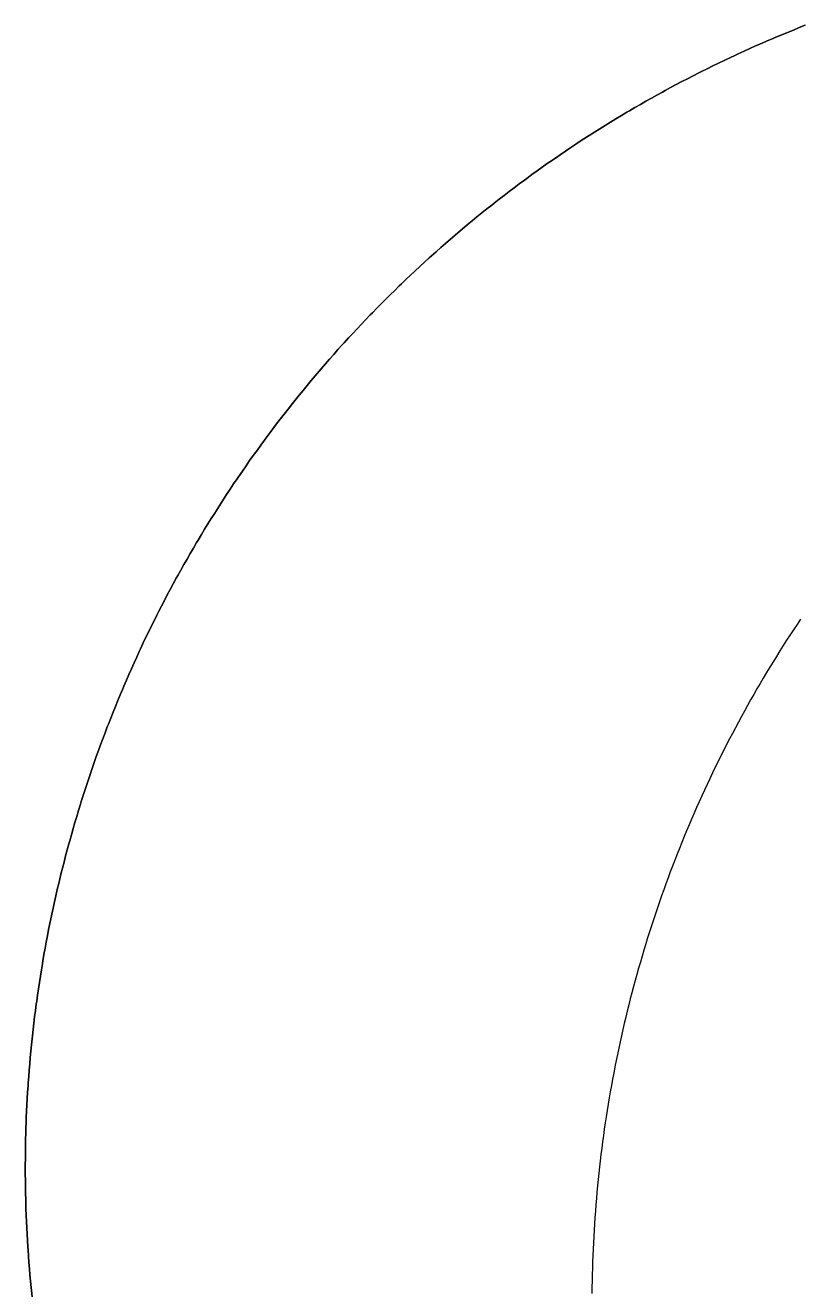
# Model space of a CAD drawing. Header units: metres. Extents: x 708058 to 716328, y 4237327 to 4243479.
# Drawn here: x 708058 to 709952, y 4240027 to 4243121 of the extents above; entities that cross this region are included whole.
import ezdxf

# ---------------------------------------------------------------- set-up
doc = ezdxf.new("R2010")
doc.units = ezdxf.units.M

msp = doc.modelspace()

# ---------------------------------------------------------------- linework, layer by layer
at = {"layer": 'AUX_DME ATE'}
msp.add_polyline3d([(709965.6, 4243120.7, 150.4), (709951.2, 4243115, 150.4), (709936.8, 4243109.2, 150.4), (709922.5, 4243103.4, 150.4), (709908.2, 4243097.5, 150.4), (709893.9, 4243091.5, 150.4), (709887.1, 4243088.7, 150.4), (709872.9, 4243082.6, 150.4), (709858.7, 4243076.5, 150.4), (709844.5, 4243070.2, 150.4), (709830.3, 4243063.9, 150.4), (709816.2, 4243057.5, 150.4), (709802.1, 4243051.1, 150.4), (709795.5, 4243048, 150.4), (709781.5, 4243041.5, 150.4), (709767.5, 4243034.8, 150.4), (709753.5, 4243028.1, 150.4), (709739.6, 4243021.4, 150.4), (709725.7, 4243014.5, 150.4), (709711.8, 4243007.6, 150.4), (709705.3, 4243004.3, 150.4), (709691.5, 4242997.3, 150.4), (709677.7, 4242990.2, 150.4), (709664, 4242983, 150.4), (709650.3, 4242975.8, 150.4), (709636.6, 4242968.5, 150.4), (709623, 4242961.1, 150.4), (709616.6, 4242957.6, 150.4), (709603, 4242950.1, 150.4), (709589.5, 4242942.6, 150.4), (709576, 4242935, 150.4), (709562.5, 4242927.3, 150.4), (709549.1, 4242919.5, 150.4), (709535.8, 4242911.7, 150.4), (709529.5, 4242908, 150.4), (709516.2, 4242900.1, 150.4), (709502.9, 4242892.1, 150.4), (709489.7, 4242884, 150.4), (709476.5, 4242875.9, 150.4), (709463.3, 4242867.7, 150.4), (709450.2, 4242859.4, 150.4), (709444.1, 4242855.5, 150.4), (709431, 4242847.1, 150.4), (709418.1, 4242838.7, 150.4), (709405.1, 4242830.2, 150.4), (709392.2, 4242821.6, 150.4), (709379.3, 4242812.9, 150.4), (709366.5, 4242804.2, 150.4), (709360.5, 4242800.1, 150.4), (709347.7, 4242791.3, 150.4), (709335, 4242782.5, 150.4), (709322.4, 4242773.5, 150.4), (709309.8, 4242764.5, 150.4), (709297.2, 4242755.5, 150.4), (709284.7, 4242746.3, 150.4), (709278.8, 4242742, 150.4), (709266.4, 4242732.8, 150.4), (709254, 4242723.5, 150.4), (709241.6, 4242714.2, 150.4), (709229.3, 4242704.7, 150.4), (709217, 4242695.3, 150.4), (709204.8, 4242685.7, 150.4), (709199.1, 4242681.2, 150.4), (709187, 4242671.6, 150.4), (709174.9, 4242661.9, 150.4), (709162.8, 4242652.1, 150.4), (709150.9, 4242642.3, 150.4), (709138.9, 4242632.4, 150.4), (709127, 4242622.5, 150.4), (709121.5, 4242617.8, 150.4), (709109.7, 4242607.8, 150.4), (709097.9, 4242597.7, 150.4), (709086.2, 4242587.5, 150.4), (709074.6, 4242577.3, 150.4), (709063, 4242567, 150.4), (709051.4, 4242556.7, 150.4), (709046, 4242551.8, 150.4), (709034.5, 4242541.4, 150.4), (709023.1, 4242530.9, 150.4), (709011.8, 4242520.4, 150.4), (709000.5, 4242509.8, 150.4), (708989.2, 4242499.1, 150.4), (708978, 4242488.4, 150.4), (708972.8, 4242483.3, 150.4), (708961.7, 4242472.5, 150.4), (708950.6, 4242461.7, 150.4), (708939.6, 4242450.8, 150.4), (708928.7, 4242439.8, 150.4), (708917.8, 4242428.8, 150.4), (708907, 4242417.7, 150.4), (708901.9, 4242412.4, 150.4), (708891.1, 4242401.3, 150.4), (708880.5, 4242390.1, 150.4), (708869.8, 4242378.8, 150.4), (708859.3, 4242367.5, 150.4), (708848.8, 4242356.1, 150.4), (708838.3, 4242344.6, 150.4), (708833.4, 4242339.2, 150.4), (708823, 4242327.7, 150.4), (708812.7, 4242316.1, 150.4), (708802.5, 4242304.5, 150.4), (708792.3, 4242292.8, 150.4), (708782.2, 4242281.1, 150.4), (708772.1, 4242269.3, 150.4), (708767.4, 4242263.8, 150.4), (708757.4, 4242251.9, 150.4), (708747.5, 4242240, 150.4), (708737.7, 4242228, 150.4), (708727.9, 4242216, 150.4), (708718.2, 4242204, 150.4), (708708.5, 4242191.9, 150.4), (708704, 4242186.1, 150.4), (708694.4, 4242174, 150.4), (708684.9, 4242161.7, 150.4), (708675.4, 4242149.5, 150.4), (708666.1, 4242137.1, 150.4), (708656.7, 4242124.7, 150.4), (708647.5, 4242112.3, 150.4), (708643.1, 4242106.4, 150.4), (708634, 4242094, 150.4), (708624.9, 4242081.4, 150.4), (708615.9, 4242068.8, 150.4), (708606.9, 4242056.2, 150.4), (708598, 4242043.5, 150.4), (708589.2, 4242030.8, 150.4), (708585, 4242024.8, 150.4), (708576.3, 4242012, 150.4), (708567.6, 4241999.1, 150.4), (708559, 4241986.2, 150.4), (708550.5, 4241973.3, 150.4), (708542, 4241960.3, 150.4), (708533.6, 4241947.3, 150.4), (708529.7, 4241941.2, 150.4), (708521.4, 4241928.1, 150.4), (708513.1, 4241915, 150.4), (708505, 4241901.8, 150.4), (708496.9, 4241888.6, 150.4), (708488.8, 4241875.4, 150.4), (708480.9, 4241862.1, 150.4), (708477.1, 4241855.8, 150.4), (708469.3, 4241842.4, 150.4), (708461.5, 4241829.1, 150.4), (708453.8, 4241815.6, 150.4), (708446.1, 4241802.2, 150.4), (708438.5, 4241788.7, 150.4), (708431, 4241775.1, 150.4), (708427.5, 4241768.7, 150.4), (708420.1, 4241755.1, 150.4), (708412.7, 4241741.5, 150.4), (708405.5, 4241727.8, 150.4), (708398.3, 4241714.1, 150.4), (708391.1, 4241700.3, 150.4), (708384.1, 4241686.5, 150.4), (708380.8, 4241680, 150.4), (708373.8, 4241666.2, 150.4), (708366.9, 4241652.3, 150.4), (708360.1, 4241638.4, 150.4), (708353.4, 4241624.4, 150.4), (708346.7, 4241610.4, 150.4), (708340.1, 4241596.4, 150.4), (708337.1, 4241589.8, 150.4), (708330.6, 4241575.7, 150.4), (708324.2, 4241561.6, 150.4), (708317.8, 4241547.5, 150.4), (708311.6, 4241533.3, 150.4), (708305.4, 4241519.1, 150.4), (708299.2, 4241504.9, 150.4), (708296.4, 4241498.2, 150.4), (708290.4, 4241483.9, 150.4), (708284.4, 4241469.6, 150.4), (708278.6, 4241455.2, 150.4), (708272.8, 4241440.9, 150.4), (708267.1, 4241426.5, 150.4), (708261.4, 4241412, 150.4), (708258.8, 4241405.2, 150.4), (708253.2, 4241390.8, 150.4), (708247.8, 4241376.3, 150.4), (708242.4, 4241361.7, 150.4), (708237.1, 4241347.2, 150.4), (708231.9, 4241332.6, 150.4), (708226.7, 4241318, 150.4), (708224.3, 4241311.1, 150.4), (708219.3, 4241296.5, 150.4), (708214.3, 4241281.8, 150.4), (708209.4, 4241267.1, 150.4), (708204.6, 4241252.4, 150.4), (708199.8, 4241237.6, 150.4), (708195.2, 4241222.8, 150.4), (708193, 4241215.9, 150.4), (708188.4, 4241201.1, 150.4), (708184, 4241186.2, 150.4), (708179.6, 4241171.4, 150.4), (708175.2, 4241156.5, 150.4), (708171, 4241141.6, 150.4), (708166.8, 4241126.7, 150.4), (708164.9, 4241119.6, 150.4), (708160.8, 4241104.7, 150.4), (708156.9, 4241089.7, 150.4), (708153, 4241074.7, 150.4), (708149.1, 4241059.7, 150.4), (708145.4, 4241044.7, 150.4), (708141.7, 4241029.6, 150.4), (708140, 4241022.5, 150.4), (708136.5, 4241007.4, 150.4), (708133, 4240992.3, 150.4), (708129.6, 4240977.2, 150.4), (708126.3, 4240962.1, 150.4), (708123, 4240947, 150.4), (708119.9, 4240931.8, 150.4), (708118.4, 4240924.6, 150.4), (708115.3, 4240909.4, 150.4), (708112.4, 4240894.2, 150.4), (708109.5, 4240879, 150.4), (708106.7, 4240863.8, 150.4), (708103.9, 4240848.5, 150.4), (708101.3, 4240833.3, 150.4), (708100.1, 4240826.1, 150.4), (708097.5, 4240810.8, 150.4), (708095.1, 4240795.5, 150.4), (708092.7, 4240780.2, 150.4), (708090.4, 4240764.9, 150.4), (708088.1, 4240749.5, 150.4), (708086, 4240734.2, 150.4), (708085, 4240727, 150.4), (708083, 4240711.6, 150.4), (708081, 4240696.2, 150.4), (708079.2, 4240680.9, 150.4), (708077.4, 4240665.5, 150.4), (708075.7, 4240650.1, 150.4), (708074, 4240634.7, 150.4), (708073.3, 4240627.4, 150.4), (708071.8, 4240612, 150.4), (708070.4, 4240596.6, 150.4), (708069, 4240581.1, 150.4), (708067.7, 4240565.7, 150.4), (708066.5, 4240550.2, 150.4), (708065.4, 4240534.8, 150.4), (708064.9, 4240527.5, 150.4), (708063.9, 4240512, 150.4), (708063, 4240496.6, 150.4), (708062.2, 4240481.1, 150.4), (708061.4, 4240465.6, 150.4), (708060.7, 4240450.2, 150.4), (708060.1, 4240434.7, 150.4), (708059.9, 4240427.4, 150.4), (708059.4, 4240411.9, 150.4), (708059, 4240396.4, 150.4), (708058.7, 4240380.9, 150.4), (708058.4, 4240365.4, 150.4), (708058.3, 4240349.9, 150.4), (708058.2, 4240334.4, 150.4), (708058.2, 4240327.1, 150.4), (708058.2, 4240311.6, 150.4), (708058.4, 4240296.2, 150.4), (708058.6, 4240280.7, 150.4), (708058.8, 4240265.2, 150.4), (708059.2, 4240249.7, 150.4), (708059.6, 4240234.2, 150.4), (708059.9, 4240226.9, 150.4), (708060.4, 4240211.4, 150.4), (708061.1, 4240195.9, 150.4), (708061.8, 4240180.5, 150.4), (708062.6, 4240165, 150.4), (708063.4, 4240149.5, 150.4), (708064.4, 4240134.1, 150.4), (708064.9, 4240126.8, 150.4), (708065.9, 4240111.3, 150.4), (708067.1, 4240095.9, 150.4), (708068.3, 4240080.4, 150.4), (708069.6, 4240065, 150.4), (708071, 4240049.6, 150.4), (708072.5, 4240034.1, 150.4), (708073.2, 4240026.9, 150.4), (708074.8, 4240011.5, 150.4)], dxfattribs=at)
at = {"layer": 'AUX_DME IAT'}
msp.add_polyline3d([(709954.3, 4241668.7, 129.2), (709945.7, 4241655.8, 129.2), (709937.1, 4241642.9, 129.2), (709928.7, 4241629.9, 129.2), (709920.3, 4241616.9, 129.2), (709911.9, 4241603.9, 129.2), (709903.6, 4241590.8, 129.2), (709895.4, 4241577.6, 129.2), (709887.3, 4241564.4, 129.2), (709879.2, 4241551.2, 129.2), (709871.2, 4241537.9, 129.2), (709863.3, 4241524.6, 129.2), (709855.4, 4241511.3, 129.2), (709847.6, 4241497.9, 129.2), (709839.9, 4241484.5, 129.2), (709832.2, 4241471, 129.2), (709824.6, 4241457.5, 129.2), (709817.1, 4241444, 129.2), (709809.7, 4241430.4, 129.2), (709802.3, 4241416.8, 129.2), (709795, 4241403.1, 129.2), (709787.8, 4241389.4, 129.2), (709780.6, 4241375.7, 129.2), (709773.5, 4241361.9, 129.2), (709766.5, 4241348.1, 129.2), (709759.5, 4241334.2, 129.2), (709752.6, 4241320.4, 129.2), (709745.8, 4241306.4, 129.2), (709739.1, 4241292.5, 129.2), (709732.4, 4241278.5, 129.2), (709725.8, 4241264.5, 129.2), (709719.3, 4241250.4, 129.2), (709712.9, 4241236.4, 129.2), (709706.5, 4241222.2, 129.2), (709700.2, 4241208.1, 129.2), (709694, 4241193.9, 129.2), (709687.8, 4241179.7, 129.2), (709681.7, 4241165.4, 129.2), (709675.7, 4241151.2, 129.2), (709669.8, 4241136.8, 129.2), (709663.9, 4241122.5, 129.2), (709658.1, 4241108.1, 129.2), (709652.4, 4241093.7, 129.2), (709646.8, 4241079.3, 129.2), (709641.2, 4241064.8, 129.2), (709635.7, 4241050.4, 129.2), (709630.3, 4241035.8, 129.2), (709625, 4241021.3, 129.2), (709619.7, 4241006.7, 129.2), (709614.5, 4240992.1, 129.2), (709609.4, 4240977.5, 129.2), (709604.4, 4240962.9, 129.2), (709599.4, 4240948.2, 129.2), (709594.5, 4240933.5, 129.2), (709589.7, 4240918.8, 129.2), (709585, 4240904, 129.2), (709580.3, 4240889.2, 129.2), (709575.8, 4240874.4, 129.2), (709571.3, 4240859.6, 129.2), (709566.8, 4240844.8, 129.2), (709562.5, 4240829.9, 129.2), (709558.2, 4240815, 129.2), (709554, 4240800.1, 129.2), (709549.9, 4240785.2, 129.2), (709545.8, 4240770.2, 129.2), (709541.9, 4240755.2, 129.2), (709538, 4240740.2, 129.2), (709534.2, 4240725.2, 129.2), (709530.4, 4240710.2, 129.2), (709526.8, 4240695.1, 129.2), (709523.2, 4240680, 129.2), (709519.7, 4240665, 129.2), (709516.3, 4240649.8, 129.2), (709512.9, 4240634.7, 129.2), (709509.7, 4240619.6, 129.2), (709506.5, 4240604.4, 129.2), (709503.4, 4240589.2, 129.2), (709500.4, 4240574, 129.2), (709497.4, 4240558.8, 129.2), (709494.5, 4240543.6, 129.2), (709491.7, 4240528.4, 129.2), (709489, 4240513.1, 129.2), (709486.4, 4240497.9, 129.2), (709483.8, 4240482.6, 129.2), (709481.3, 4240467.3, 129.2), (709478.9, 4240452, 129.2), (709476.6, 4240436.7, 129.2), (709474.4, 4240421.3, 129.2), (709472.2, 4240406, 129.2), (709470.1, 4240390.6, 129.2), (709468.1, 4240375.3, 129.2), (709466.2, 4240359.9, 129.2), (709464.4, 4240344.5, 129.2), (709462.6, 4240329.1, 129.2), (709460.9, 4240313.7, 129.2), (709459.3, 4240298.3, 129.2), (709457.8, 4240282.9, 129.2), (709456.3, 4240267.5, 129.2), (709455, 4240252.1, 129.2), (709453.7, 4240236.6, 129.2), (709452.5, 4240221.2, 129.2), (709451.3, 4240205.7, 129.2), (709450.3, 4240190.3, 129.2), (709449.3, 4240174.8, 129.2), (709448.4, 4240159.3, 129.2), (709447.6, 4240143.9, 129.2), (709446.9, 4240128.4, 129.2), (709446.2, 4240112.9, 129.2), (709445.7, 4240097.4, 129.2), (709445.2, 4240081.9, 129.2), (709444.8, 4240066.5, 129.2), (709444.4, 4240051, 129.2), (709444.2, 4240035.5, 129.2), (709444, 4240020, 129.2)], dxfattribs=at)
at = {"layer": 'FINAL_AUX_DME ATE'}
msp.add_polyline3d([(708074.8, 4240011.5, 0), (708073.2, 4240026.9, 0), (708072.5, 4240034.1, 0), (708071, 4240049.6, 0), (708069.6, 4240065, 0), (708068.3, 4240080.4, 0), (708067.1, 4240095.9, 0), (708065.9, 4240111.3, 0), (708064.9, 4240126.8, 0), (708064.4, 4240134.1, 0), (708063.4, 4240149.5, 0), (708062.6, 4240165, 0), (708061.8, 4240180.5, 0), (708061.1, 4240195.9, 0), (708060.4, 4240211.4, 0), (708059.9, 4240226.9, 0), (708059.6, 4240234.2, 0), (708059.2, 4240249.7, 0), (708058.8, 4240265.2, 0), (708058.6, 4240280.7, 0), (708058.4, 4240296.2, 0), (708058.2, 4240311.6, 0), (708058.2, 4240327.1, 0), (708058.2, 4240334.4, 0), (708058.3, 4240349.9, 0), (708058.4, 4240365.4, 0), (708058.7, 4240380.9, 0), (708059, 4240396.4, 0), (708059.4, 4240411.9, 0), (708059.9, 4240427.4, 0), (708060.1, 4240434.7, 0), (708060.7, 4240450.2, 0), (708061.4, 4240465.6, 0), (708062.2, 4240481.1, 0), (708063, 4240496.6, 0), (708063.9, 4240512, 0), (708064.9, 4240527.5, 0), (708065.4, 4240534.8, 0), (708066.5, 4240550.2, 0), (708067.7, 4240565.7, 0), (708069, 4240581.1, 0), (708070.4, 4240596.6, 0), (708071.8, 4240612, 0), (708073.3, 4240627.4, 0), (708074, 4240634.7, 0), (708075.7, 4240650.1, 0), (708077.4, 4240665.5, 0), (708079.2, 4240680.9, 0), (708081, 4240696.2, 0), (708083, 4240711.6, 0), (708085, 4240727, 0), (708086, 4240734.2, 0), (708088.1, 4240749.5, 0), (708090.4, 4240764.9, 0), (708092.7, 4240780.2, 0), (708095.1, 4240795.5, 0), (708097.5, 4240810.8, 0), (708100.1, 4240826.1, 0), (708101.3, 4240833.3, 0), (708103.9, 4240848.5, 0), (708106.7, 4240863.8, 0), (708109.5, 4240879, 0), (708112.4, 4240894.2, 0), (708115.3, 4240909.4, 0), (708118.4, 4240924.6, 0), (708119.9, 4240931.8, 0), (708123, 4240947, 0), (708126.3, 4240962.1, 0), (708129.6, 4240977.2, 0), (708133, 4240992.3, 0), (708136.5, 4241007.4, 0), (708140, 4241022.5, 0), (708141.7, 4241029.6, 0), (708145.4, 4241044.7, 0), (708149.1, 4241059.7, 0), (708153, 4241074.7, 0), (708156.9, 4241089.7, 0), (708160.8, 4241104.7, 0), (708164.9, 4241119.6, 0), (708166.8, 4241126.7, 0), (708171, 4241141.6, 0), (708175.2, 4241156.5, 0), (708179.6, 4241171.4, 0), (708184, 4241186.2, 0), (708188.4, 4241201.1, 0), (708193, 4241215.9, 0), (708195.2, 4241222.8, 0), (708199.8, 4241237.6, 0), (708204.6, 4241252.4, 0), (708209.4, 4241267.1, 0), (708214.3, 4241281.8, 0), (708219.3, 4241296.5, 0), (708224.3, 4241311.1, 0), (708226.7, 4241318, 0), (708231.9, 4241332.6, 0), (708237.1, 4241347.2, 0), (708242.4, 4241361.7, 0), (708247.8, 4241376.3, 0), (708253.2, 4241390.8, 0), (708258.8, 4241405.2, 0), (708261.4, 4241412, 0), (708267.1, 4241426.5, 0), (708272.8, 4241440.9, 0), (708278.6, 4241455.2, 0), (708284.4, 4241469.6, 0), (708290.4, 4241483.9, 0), (708296.4, 4241498.2, 0), (708299.2, 4241504.9, 0), (708305.4, 4241519.1, 0), (708311.6, 4241533.3, 0), (708317.8, 4241547.5, 0), (708324.2, 4241561.6, 0), (708330.6, 4241575.7, 0), (708337.1, 4241589.8, 0), (708340.1, 4241596.4, 0), (708346.7, 4241610.4, 0), (708353.4, 4241624.4, 0), (708360.1, 4241638.4, 0), (708366.9, 4241652.3, 0), (708373.8, 4241666.2, 0), (708380.8, 4241680, 0), (708384.1, 4241686.5, 0), (708391.1, 4241700.3, 0), (708398.3, 4241714.1, 0), (708405.5, 4241727.8, 0), (708412.7, 4241741.5, 0), (708420.1, 4241755.1, 0), (708427.5, 4241768.7, 0), (708431, 4241775.1, 0), (708438.5, 4241788.7, 0), (708446.1, 4241802.2, 0), (708453.8, 4241815.6, 0), (708461.5, 4241829.1, 0), (708469.3, 4241842.4, 0), (708477.1, 4241855.8, 0), (708480.9, 4241862.1, 0), (708488.8, 4241875.4, 0), (708496.9, 4241888.6, 0), (708505, 4241901.8, 0), (708513.1, 4241915, 0), (708521.4, 4241928.1, 0), (708529.7, 4241941.2, 0), (708533.6, 4241947.3, 0), (708542, 4241960.3, 0), (708550.5, 4241973.3, 0), (708559, 4241986.2, 0), (708567.6, 4241999.1, 0), (708576.3, 4242012, 0), (708585, 4242024.8, 0), (708589.2, 4242030.8, 0), (708598, 4242043.5, 0), (708606.9, 4242056.2, 0), (708615.9, 4242068.8, 0), (708624.9, 4242081.4, 0), (708634, 4242094, 0), (708643.1, 4242106.4, 0), (708647.5, 4242112.3, 0), (708656.7, 4242124.7, 0), (708666.1, 4242137.1, 0), (708675.4, 4242149.5, 0), (708684.9, 4242161.7, 0), (708694.4, 4242174, 0), (708704, 4242186.1, 0), (708708.5, 4242191.9, 0), (708718.2, 4242204, 0), (708727.9, 4242216, 0), (708737.7, 4242228, 0), (708747.5, 4242240, 0), (708757.4, 4242251.9, 0), (708767.4, 4242263.8, 0), (708772.1, 4242269.3, 0), (708782.2, 4242281.1, 0), (708792.3, 4242292.8, 0), (708802.5, 4242304.5, 0), (708812.7, 4242316.1, 0), (708823, 4242327.7, 0), (708833.4, 4242339.2, 0), (708838.3, 4242344.6, 0), (708848.8, 4242356.1, 0), (708859.3, 4242367.5, 0), (708869.8, 4242378.8, 0), (708880.5, 4242390.1, 0), (708891.1, 4242401.3, 0), (708901.9, 4242412.4, 0), (708907, 4242417.7, 0), (708917.8, 4242428.8, 0), (708928.7, 4242439.8, 0), (708939.6, 4242450.8, 0), (708950.6, 4242461.7, 0), (708961.7, 4242472.5, 0), (708972.8, 4242483.3, 0), (708978, 4242488.4, 0), (708989.2, 4242499.1, 0), (709000.5, 4242509.8, 0), (709011.8, 4242520.4, 0), (709023.1, 4242530.9, 0), (709034.5, 4242541.4, 0), (709046, 4242551.8, 0), (709051.4, 4242556.7, 0), (709063, 4242567, 0), (709074.6, 4242577.3, 0), (709086.2, 4242587.5, 0), (709097.9, 4242597.7, 0), (709109.7, 4242607.8, 0), (709121.5, 4242617.8, 0), (709127, 4242622.5, 0), (709138.9, 4242632.4, 0), (709150.9, 4242642.3, 0), (709162.8, 4242652.1, 0), (709174.9, 4242661.9, 0), (709187, 4242671.6, 0), (709199.1, 4242681.2, 0), (709204.8, 4242685.7, 0), (709217, 4242695.3, 0), (709229.3, 4242704.7, 0), (709241.6, 4242714.2, 0), (709254, 4242723.5, 0), (709266.4, 4242732.8, 0), (709278.8, 4242742, 0), (709284.7, 4242746.3, 0), (709297.2, 4242755.5, 0), (709309.8, 4242764.5, 0), (709322.4, 4242773.5, 0), (709335, 4242782.5, 0), (709347.7, 4242791.3, 0), (709360.5, 4242800.1, 0), (709366.5, 4242804.2, 0), (709379.3, 4242812.9, 0), (709392.2, 4242821.6, 0), (709405.1, 4242830.2, 0), (709418.1, 4242838.7, 0), (709431, 4242847.1, 0), (709444.1, 4242855.5, 0), (709450.2, 4242859.4, 0), (709463.3, 4242867.7, 0), (709476.5, 4242875.9, 0), (709489.7, 4242884, 0), (709502.9, 4242892.1, 0), (709516.2, 4242900.1, 0), (709529.5, 4242908, 0), (709535.8, 4242911.7, 0), (709549.1, 4242919.5, 0), (709562.5, 4242927.3, 0), (709576, 4242935, 0), (709589.5, 4242942.6, 0), (709603, 4242950.1, 0), (709616.6, 4242957.6, 0), (709623, 4242961.1, 0), (709636.6, 4242968.5, 0), (709650.3, 4242975.8, 0), (709664, 4242983, 0), (709677.7, 4242990.2, 0), (709691.5, 4242997.3, 0), (709705.3, 4243004.3, 0), (709711.8, 4243007.6, 0), (709725.7, 4243014.5, 0), (709739.6, 4243021.4, 0), (709753.5, 4243028.1, 0), (709767.5, 4243034.8, 0), (709781.5, 4243041.5, 0), (709795.5, 4243048, 0), (709802.1, 4243051.1, 0), (709816.2, 4243057.5, 0), (709830.3, 4243063.9, 0), (709844.5, 4243070.2, 0), (709858.7, 4243076.5, 0), (709872.9, 4243082.6, 0), (709887.1, 4243088.7, 0), (709893.9, 4243091.5, 0), (709908.2, 4243097.5, 0), (709922.5, 4243103.4, 0), (709936.8, 4243109.2, 0), (709951.2, 4243115, 0), (709965.6, 4243120.7, 0)], dxfattribs=at)

doc.saveas('drawing.dxf')
